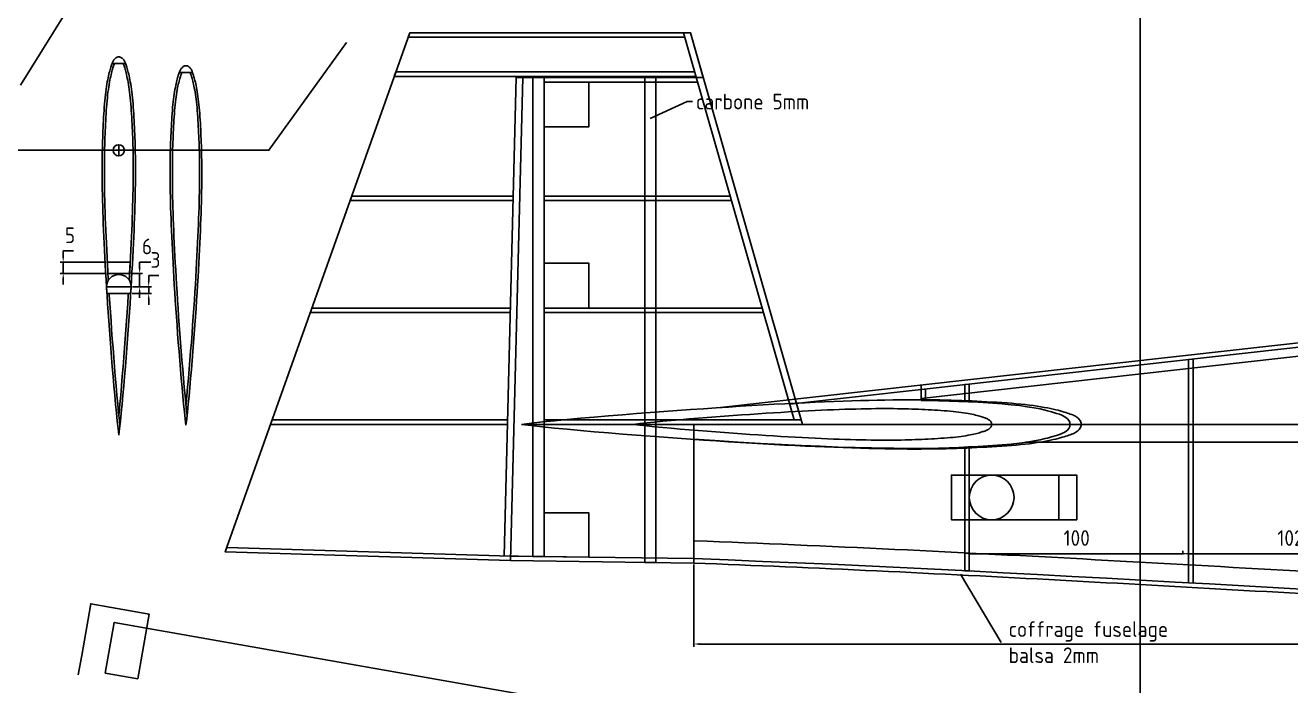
# Model space of a CAD drawing. Extents: x 426 to 4535, y 0 to 2050.
# Drawn here: x 1828 to 2394, y 383 to 678 of the extents above; entities that cross this region are included whole.
import ezdxf

# ---------------------------------------------------------------- set-up
doc = ezdxf.new("R2010")
doc.units = 0
doc.layers.get('0').update_dxf_attribs({"linetype": 'CONTINUOUS'})
doc.layers.get('DEFPOINTS').update_dxf_attribs({"linetype": 'CONTINUOUS'})
for name, color, linetype in [('AILE', 1, 'CONTINUOUS'), ('COUPLES', 140, 'CONTINUOUS'), ('DIM', 7, 'CONTINUOUS'), ('EQUIPEMENT', 182, 'CONTINUOUS'), ('FUSELAGE', 5, 'CONTINUOUS'), ('NERVSTAB', 83, 'CONTINUOUS'), ('PRINT', 9, 'CONTINUOUS'), ('STABILO', 3, 'CONTINUOUS'), ('TRAINQUEJAI', 7, 'CONTINUOUS')]:
    doc.layers.add(name, color=color, linetype=linetype)
doc.styles.get("Standard").update_dxf_attribs({"font": 'ISOCP', "height": 7})
doc.dimstyles.new('ISO-25', dxfattribs={"dimtxt": 7, "dimasz": 2.5, "dimexe": 1.3, "dimexo": 0.6, "dimgap": 1.5, "dimtad": 0, "dimtih": 1, "dimtoh": 1, "dimdec": 4, "dimtxsty": 'STANDARD', "dimcen": 2.5, "dimazin": 3, "dimtfac": 1, "dimtdec": 4, "dimtmove": 0, "dimatfit": 3, "dimtvp": 1, "dimtolj": 1, "dimtzin": 0})
doc.dimstyles.new('ISO-25$7', dxfattribs={"dimtxt": 7, "dimasz": 2.5, "dimexe": 1.3, "dimexo": 0.6, "dimgap": 1.5, "dimtad": 0, "dimtih": 1, "dimtoh": 1, "dimdec": 4, "dimtxsty": 'STANDARD', "dimcen": 2.5, "dimazin": 3, "dimtfac": 1, "dimtdec": 4, "dimtmove": 0, "dimatfit": 3, "dimtvp": 1, "dimtolj": 1, "dimtzin": 0})

# ---------------------------------------------------------------- blocks, each defined once
blk = doc.blocks.new('PROFIL2')
at = {"layer": 'AILE'}
blk.add_line((-1522.2, 0), (1522.2, 0), dxfattribs=at)
for points in [[(-1522.2, 0, 0), (-1521.8, 6.3, 0), (-1520.4, 12.1, 0), (-1518.2, 17.6, 0), (-1515.2, 22.7, 0), (-1511.7, 27.4, 0), (-1507.6, 31.8, 0), (-1503.1, 35.8, 0), (-1498.3, 39.5, 0), (-1493.2, 42.8, 0), (-1487.8, 45.9, 0), (-1482.1, 48.7, 0), (-1476, 51.4, 0), (-1469.5, 54, 0), (-1462.5, 56.5, 0), (-1455, 59.1, 0), (-1447, 61.8, 0), (-1438.3, 64.5, 0), (-1429, 67.4, 0), (-1418.9, 70.4, 0), (-1408, 73.5, 0), (-1396.1, 76.6, 0), (-1383.3, 79.8, 0), (-1369.4, 83, 0), (-1354.4, 86.3, 0), (-1338.2, 89.5, 0), (-1320.8, 92.7, 0), (-1302.3, 95.9, 0), (-1282.7, 99, 0), (-1262, 102, 0), (-1240.2, 104.9, 0), (-1217.4, 107.6, 0), (-1193.7, 110.1, 0), (-1169, 112.5, 0), (-1143.6, 114.7, 0), (-1117.4, 116.7, 0), (-1090.8, 118.5, 0), (-1063.8, 120.2, 0), (-1036.6, 121.9, 0), (-1009.2, 123.4, 0), (-982, 124.8, 0), (-954.9, 126.1, 0), (-927.8, 127.4, 0), (-900.4, 128.6, 0), (-872.7, 129.7, 0), (-844.4, 130.7, 0), (-815.3, 131.6, 0), (-785.1, 132.3, 0), (-753.8, 133, 0), (-721, 133.5, 0), (-686.9, 133.9, 0), (-651.4, 134.1, 0), (-614.6, 134.2, 0), (-576.5, 134.1, 0), (-537.1, 133.8, 0), (-496.4, 133.3, 0), (-454.5, 132.7, 0), (-411.4, 131.8, 0), (-367, 130.8, 0), (-321.4, 129.5, 0), (-274.5, 128.1, 0), (-226.4, 126.5, 0), (-176.9, 124.6, 0), (-126.2, 122.6, 0), (-74.1, 120.3, 0), (-20.7, 117.9, 0), (34.2, 115.2, 0), (90.6, 112.4, 0), (148.5, 109.3, 0), (208.1, 105.9, 0), (269.4, 102.4, 0), (332.5, 98.5, 0), (397.5, 94.5, 0), (464.4, 90.1, 0), (533.1, 85.5, 0), (603.4, 80.7, 0), (675.2, 75.5, 0), (748.3, 70.2, 0), (822.5, 64.6, 0), (897.8, 58.7, 0), (973.8, 52.6, 0), (1050.5, 46.3, 0), (1126.8, 39.8, 0), (1201.7, 33.2, 0), (1274.4, 26.5, 0), (1343.8, 19.8, 0), (1408.9, 13.1, 0), (1468.7, 6.5, 0), (1522.2, 0, 0)], [(-1522.2, 0, 0), (-1521.8, -6.3, 0), (-1520.4, -12.1, 0), (-1518.2, -17.6, 0), (-1515.2, -22.7, 0), (-1511.7, -27.4, 0), (-1507.6, -31.8, 0), (-1503.1, -35.8, 0), (-1498.3, -39.5, 0), (-1493.2, -42.8, 0), (-1487.8, -45.9, 0), (-1482.1, -48.7, 0), (-1476, -51.4, 0), (-1469.5, -54, 0), (-1462.5, -56.5, 0), (-1455, -59.1, 0), (-1447, -61.8, 0), (-1438.3, -64.5, 0), (-1429, -67.4, 0), (-1418.9, -70.4, 0), (-1408, -73.5, 0), (-1396.1, -76.6, 0), (-1383.3, -79.8, 0), (-1369.4, -83, 0), (-1354.4, -86.3, 0), (-1338.2, -89.5, 0), (-1320.8, -92.7, 0), (-1302.3, -95.9, 0), (-1282.7, -99, 0), (-1262, -102, 0), (-1240.2, -104.9, 0), (-1217.4, -107.6, 0), (-1193.7, -110.1, 0), (-1169, -112.5, 0), (-1143.6, -114.7, 0), (-1117.4, -116.7, 0), (-1090.8, -118.5, 0), (-1063.8, -120.2, 0), (-1036.6, -121.8, 0), (-1009.2, -123.4, 0), (-982, -124.8, 0), (-954.9, -126.1, 0), (-927.8, -127.4, 0), (-900.4, -128.6, 0), (-872.7, -129.7, 0), (-844.4, -130.7, 0), (-815.3, -131.6, 0), (-785.1, -132.3, 0), (-753.8, -133, 0), (-721, -133.5, 0), (-686.9, -133.9, 0), (-651.4, -134.1, 0), (-614.6, -134.2, 0), (-576.5, -134.1, 0), (-537.1, -133.8, 0), (-496.4, -133.3, 0), (-454.5, -132.7, 0), (-411.4, -131.8, 0), (-367, -130.8, 0), (-321.4, -129.5, 0), (-274.5, -128.1, 0), (-226.4, -126.5, 0), (-176.9, -124.6, 0), (-126.2, -122.6, 0), (-74.1, -120.3, 0), (-20.7, -117.9, 0), (34.2, -115.2, 0), (90.6, -112.3, 0), (148.5, -109.3, 0), (208.1, -105.9, 0), (269.4, -102.4, 0), (332.5, -98.5, 0), (397.5, -94.5, 0), (464.4, -90.1, 0), (533.1, -85.5, 0), (603.4, -80.7, 0), (675.2, -75.5, 0), (748.3, -70.2, 0), (822.5, -64.6, 0), (897.8, -58.7, 0), (973.8, -52.6, 0), (1050.5, -46.3, 0), (1126.8, -39.8, 0), (1201.7, -33.2, 0), (1274.4, -26.5, 0), (1343.8, -19.8, 0), (1408.9, -13.1, 0), (1468.7, -6.5, 0), (1522.2, 0, 0)]]:
    blk.add_polyline3d(points, dxfattribs=at)
blk = doc.blocks.new('A$CF3A5')
at = {"layer": 'AILE', "xscale": 0.0525540607376375, "yscale": 0.0525540607376375, "zscale": 0.0525540607376375}
blk.add_blockref('PROFIL2', (80.05, 7.5), dxfattribs=at)
blk = doc.blocks.new('A$CE330')
at = {"layer": 'AILE', "xscale": 0.08212865312863628, "yscale": 0.08212865312863628, "zscale": 0.08212865312863628}
blk.add_blockref('PROFIL2', (125.07, 11.45), dxfattribs=at)
blk = doc.blocks.new('*D35')
at = {"color": 0, "linetype": 'BYBLOCK'}
for p, q in [((1845.16, 575), (1845.16, 577.5)), ((1845.16, 577.5), (1849.75, 577.5)), ((1864.28, 572.5), (1843.86, 572.5)), ((1845.16, 567.5), (1845.16, 572.5)), ((1864.56, 567.5), (1843.86, 567.5)), ((1845.16, 565), (1845.16, 562.5))]:
    blk.add_line(p, q, dxfattribs=at)
for points in [[(1844.74, 575), (1845.57, 575), (1845.16, 572.5)], [(1844.74, 565), (1845.57, 565), (1845.16, 567.5)]]:
    blk.add_solid(points, dxfattribs=at)
at = {"layer": 'DEFPOINTS', "color": 0, "linetype": 'BYBLOCK'}
for p in [(1845.16, 572.5), (1864.88, 572.5), (1865.16, 567.5)]:
    blk.add_point(p, dxfattribs=at)
at = {"color": 0, "linetype": 'BYBLOCK', "insert": (1848.2, 584.5), "char_height": 7, "attachment_point": 5}
blk.add_mtext('\\A1;5', dxfattribs=at)
blk = doc.blocks.new('*D36')
at = {"color": 0, "linetype": 'BYBLOCK'}
for p, q in [((1883.35, 564), (1883.35, 566.5)), ((1883.35, 566.5), (1887.94, 566.5)), ((1876.08, 561.5), (1884.65, 561.5)), ((1883.35, 558.5), (1883.35, 561.5)), ((1875.9, 558.5), (1884.65, 558.5)), ((1883.35, 556), (1883.35, 553.5))]:
    blk.add_line(p, q, dxfattribs=at)
for points in [[(1882.93, 564), (1883.76, 564), (1883.35, 561.5)], [(1882.93, 556), (1883.76, 556), (1883.35, 558.5)]]:
    blk.add_solid(points, dxfattribs=at)
at = {"layer": 'DEFPOINTS', "color": 0, "linetype": 'BYBLOCK'}
for p in [(1875.48, 561.5), (1883.35, 561.5), (1875.3, 558.5)]:
    blk.add_point(p, dxfattribs=at)
at = {"color": 0, "linetype": 'BYBLOCK', "insert": (1886.39, 573.5), "char_height": 7, "attachment_point": 5}
blk.add_mtext('\\A1;3', dxfattribs=at)
blk = doc.blocks.new('*D37')
at = {"color": 0, "linetype": 'BYBLOCK'}
for p, q in [((1879.31, 570), (1879.31, 572.5)), ((1879.31, 572.5), (1884.38, 572.5)), ((1875.44, 567.5), (1880.61, 567.5)), ((1879.31, 561.5), (1879.31, 567.5)), ((1876.08, 561.5), (1880.61, 561.5)), ((1879.31, 559), (1879.31, 556.5))]:
    blk.add_line(p, q, dxfattribs=at)
for points in [[(1878.89, 570), (1879.73, 570), (1879.31, 567.5)], [(1878.89, 559), (1879.73, 559), (1879.31, 561.5)]]:
    blk.add_solid(points, dxfattribs=at)
at = {"layer": 'DEFPOINTS', "color": 0, "linetype": 'BYBLOCK'}
for p in [(1874.84, 567.5), (1879.31, 567.5), (1875.48, 561.5)]:
    blk.add_point(p, dxfattribs=at)
at = {"color": 0, "linetype": 'BYBLOCK', "insert": (1882.59, 579.5), "char_height": 7, "attachment_point": 5}
blk.add_mtext('\\A1;6', dxfattribs=at)
blk = doc.blocks.new('*D47')
at = {"color": 0, "linetype": 'BYBLOCK'}
blk.add_line((2649.44, 479.42), (2613.95, 479.24), dxfattribs=at)
for start, end in [(180.03613, 180.07772), (180.22225, 180.26383)]:
    blk.add_arc((6579.5, 500), 3964.31, start, end, dxfattribs=at)
for points in [[(2614.78, 497.5), (2615.61, 497.5), (2615.19, 500)], [(2615.65, 481.75), (2614.82, 481.74), (2615.25, 479.25)]]:
    blk.add_solid(points, dxfattribs=at)
at = {"layer": 'DEFPOINTS', "color": 0, "linetype": 'BYBLOCK'}
for p in [(2295.04, 500), (3110, 500), (2615.2, 493.08), (2995, 481.23), (2650.04, 479.43)]:
    blk.add_point(p, dxfattribs=at)
at = {"color": 0, "linetype": 'BYBLOCK', "insert": (2615.21, 489.62), "char_height": 7, "attachment_point": 5}
blk.add_mtext('\\A1;0.3°', dxfattribs=at)
blk = doc.blocks.new('*D82')
at = {"color": 0, "linetype": 'BYBLOCK'}
for p, q in [((2248, 442.01), (2248, 440.92)), ((2250.5, 442.22), (2345.5, 442.22)), ((2348, 437.84), (2348, 443.52))]:
    blk.add_line(p, q, dxfattribs=at)
for points in [[(2250.5, 442.63), (2250.5, 441.8), (2248, 442.22)], [(2345.5, 442.63), (2345.5, 441.8), (2348, 442.22)]]:
    blk.add_solid(points, dxfattribs=at)
at = {"layer": 'DEFPOINTS', "color": 0, "linetype": 'BYBLOCK'}
for p in [(2248, 442.61), (2348, 442.22), (2348, 437.24)]:
    blk.add_point(p, dxfattribs=at)
at = {"color": 0, "linetype": 'BYBLOCK', "insert": (2298, 449.22), "char_height": 7, "attachment_point": 5}
blk.add_mtext('\\A1;100', dxfattribs=at)
blk = doc.blocks.new('*D83')
at = {"color": 0, "linetype": 'BYBLOCK'}
for p, q in [((2345.5, 442.4), (2345.5, 443.52)), ((2348, 442.22), (2445.5, 442.22)), ((2448, 432.18), (2448, 443.52))]:
    blk.add_line(p, q, dxfattribs=at)
for points in [[(2348, 442.63), (2348, 441.8), (2345.5, 442.22)], [(2445.5, 442.63), (2445.5, 441.8), (2448, 442.22)]]:
    blk.add_solid(points, dxfattribs=at)
at = {"layer": 'DEFPOINTS', "color": 0, "linetype": 'BYBLOCK'}
for p in [(2345.5, 441.8), (2448, 442.22), (2448, 431.58)]:
    blk.add_point(p, dxfattribs=at)
at = {"color": 0, "linetype": 'BYBLOCK', "insert": (2396.75, 449.22), "char_height": 7, "attachment_point": 5}
blk.add_mtext('\\A1;102.5', dxfattribs=at)
blk = doc.blocks.new('*D90')
at = {"color": 0, "linetype": 'BYBLOCK'}
for p, q in [((2126.94, 437.4), (2126.94, 400.56)), ((3110.73, 414.21), (3110.73, 400.56)), ((2129.44, 401.86), (3108.23, 401.86))]:
    blk.add_line(p, q, dxfattribs=at)
for points in [[(2129.44, 402.28), (2129.44, 401.44), (2126.94, 401.86)], [(3108.23, 402.28), (3108.23, 401.44), (3110.73, 401.86)]]:
    blk.add_solid(points, dxfattribs=at)
at = {"layer": 'DEFPOINTS', "color": 0, "linetype": 'BYBLOCK'}
for p in [(2126.94, 438), (3110.73, 414.81), (3110.73, 401.86)]:
    blk.add_point(p, dxfattribs=at)
at = {"color": 0, "linetype": 'BYBLOCK', "insert": (2618.84, 408.86), "char_height": 7, "attachment_point": 5}
blk.add_mtext('\\A1;983.7882', dxfattribs=at)
blk = doc.blocks.new('*D94')
at = {"color": 0, "linetype": 'BYBLOCK'}
for start, end in [(170.3545, 174.2879), (175.7113, 179.6455)]:
    blk.add_arc((2936.88, 223), 404.06, start, end, dxfattribs=at)
for points in [[(2538.12, 290.77), (2538.94, 290.63), (2538.95, 293.16)], [(2533.24, 225.5), (2532.41, 225.5), (2532.81, 223)]]:
    blk.add_solid(points, dxfattribs=at)
at = {"layer": 'DEFPOINTS', "color": 0, "linetype": 'BYBLOCK'}
for p in [(1867.96, 411.48), (2535.55, 269.91), (1856.13, 223), (2940.87, 222.3), (2949.19, 223)]:
    blk.add_point(p, dxfattribs=at)
at = {"color": 0, "linetype": 'BYBLOCK', "insert": (2534.35, 258.22), "char_height": 7, "attachment_point": 5}
blk.add_mtext('\\A1;10°', dxfattribs=at)

msp = doc.modelspace()

# ---------------------------------------------------------------- linework, layer by layer
at = {"layer": 'COUPLES'}
for points in [[(2348, 528.9709), (2350, 529.1952), (2350, 429.1133), (2348, 429.22541)], [(2228.52223, 515.57131), (2230.52223, 515.79562), (2230.52223, 510.66457), (2228.52223, 510.69605)], [(2248, 517.75577), (2250, 517.98007), (2250, 510.06485), (2248, 510.15699)], [(2248, 489.84301), (2250, 489.93515), (2250, 434.50215), (2248, 434.60364)]]:
    msp.add_lwpolyline(points, close=True, dxfattribs=at)
at = {"layer": 'DIM'}
for p, q in [((1870.42063, 722.99097), (1826.11002, 651.58526)), ((2264.26133, 402.58211), (2246.08879, 433.11725))]:
    msp.add_line(p, q, dxfattribs=at)
at = {"layer": 'DIM', "linetype": 'CONTINUOUS'}
for p, q in [((1867.5, 622.5), (1872.5, 622.5)), ((1870, 620), (1870, 625))]:
    msp.add_line(p, q, dxfattribs=at)
at = {"layer": 'DIM'}
msp.add_lwpolyline([(2940.86835, 222.29626), (1867.96128, 411.47872), (1863.97338, 388.86218), (1878.4497, 386.30962), (1883.54858, 415.22677), (1857.4912, 419.82139), (1853.4121, 396.68766), (1851.88244, 388.01252)], dxfattribs=at)
at = {"layer": 'EQUIPEMENT'}
for points in [[(2250, 457.36523), (2242, 457.36523), (2242, 477.36523), (2250, 477.36523)], [(2290, 457.36523), (2298, 457.36523), (2298, 477.36523), (2290, 477.36523)]]:
    msp.add_lwpolyline(points, dxfattribs=at)
msp.add_lwpolyline([(2290, 457.36523), (2250, 457.36523), (2250, 477.36523), (2290, 477.36523)], close=True, dxfattribs=at)
msp.add_circle((2260, 467.36523), 10, dxfattribs=at)
at = {"layer": 'FUSELAGE'}
for p, q in [((2138.89726, 507.5323), (2720.00885, 572.70471)), ((2228.52223, 515.57131), (2719.38493, 570.62219)), ((2228.52223, 511.54624), (2723.64875, 567.07531)), ((2228.52223, 515.57131), (2228.52223, 517.58385)), ((2228.52223, 510.69605), (2228.52223, 515.57131)), ((2126.94495, 440), (2126.94495, 493.42898)), ((2647.85808, 492), (2275.2561, 492)), ((2126.94495, 438), (2126.94495, 440))]:
    msp.add_line(p, q, dxfattribs=at)
for points in [[(2228.52223, 510.69605, 0), (2236.1908, 510.57536, 0), (2241.02827, 510.43852, 0), (2245.34139, 510.27713, 0), (2249.69177, 510.08054, 0), (2254.03751, 509.85944, 0), (2258.39745, 509.61113, 0), (2260.55589, 509.47358, 0), (2264.77256, 509.16505, 0), (2268.77942, 508.8031, 0), (2272.49668, 508.38158, 0), (2275.89122, 507.91217, 0), (2278.94152, 507.41103, 0), (2281.62612, 506.89429, 0), (2283.93516, 506.37718, 0), (2284.95961, 506.12217, 0), (2286.77862, 505.62589, 0), (2289.02322, 504.93588, 0), (2290.26446, 504.51965, 0), (2291.34169, 504.10902, 0), (2292.71458, 503.42124, 0), (2293.86929, 502.53974, 0), (2294.47909, 501.81286, 0), (2294.88975, 500.96811, 0), (2295.00107, 500.49987, 0), (2295.03942, 500, 0)], [(2126.94495, 493.42898, 0), (2136.25646, 492.79656, 0), (2146.79681, 492.12387, 0), (2156.74055, 491.53342, 0), (2166.13296, 491.02008, 0), (2175.02244, 490.57854, 0), (2183.45662, 490.20361, 0), (2191.46507, 489.89264, 0), (2199.05935, 489.64554, 0), (2206.25019, 489.46233, 0), (2216.29909, 489.30643, 0), (2228.27549, 489.30007, 0), (2236.1908, 489.42464, 0), (2241.02827, 489.56148, 0), (2245.34139, 489.72287, 0), (2249.69177, 489.91946, 0), (2254.03751, 490.14056, 0), (2258.39745, 490.38887, 0), (2260.55589, 490.52642, 0), (2264.77256, 490.83495, 0), (2268.77942, 491.1969, 0), (2272.49668, 491.61842, 0), (2275.89122, 492.08783, 0), (2278.94152, 492.58897, 0), (2281.62612, 493.10571, 0), (2283.93516, 493.62282, 0), (2284.95961, 493.87783, 0), (2286.77862, 494.37411, 0), (2289.02322, 495.06412, 0), (2290.26446, 495.48035, 0), (2291.34169, 495.89098, 0), (2292.71458, 496.57876, 0), (2293.86929, 497.46026, 0), (2294.47909, 498.18714, 0), (2294.88975, 499.03189, 0), (2295.00107, 499.50013, 0), (2295.03941, 499.99982, 0)], [(3110.87276, 499.99982, 0), (2295.03941, 499.99982, 0)], [(3110, 499.99982, 0), (2295.03942, 499.99982, 0)]]:
    msp.add_polyline3d(points, dxfattribs=at)
for points, knots in [([(2127.2424, 447.99447), (2186.89135, 445.77511), (2246.58828, 442.79193), (2366.01427, 436.29467), (2425.74334, 432.78058), (2545.16928, 426.216), (2604.86615, 423.16552), (2724.16274, 418.52051), (2783.76244, 416.92599), (2902.79969, 416.18299), (2962.2372, 417.03452), (3047.24018, 420.7147), (3072.89752, 422.14812), (3109.56283, 424.95462)], [0, 0, 0, 0, 178.866551769, 178.866551769, 357.733103538, 357.733103538, 536.599655307, 536.599655307, 715.466207075, 715.466207075, 894.332758844, 894.332758844, 971.754989244, 971.754989244, 971.754989244, 971.754989244]), ([(2126.87058, 438.00138), (2181.41215, 435.97205), (2236.01742, 433.30223), (2345.30573, 427.44465), (2399.98877, 424.25689), (2509.38307, 418.12691), (2564.09433, 415.18467), (2673.49567, 410.30956), (2728.18574, 408.37668), (2837.49531, 406.28449), (2892.11482, 406.12518), (3001.23377, 408.34477), (3055.73322, 410.72367), (3109.56679, 414.72292)], [0, 0, 0, 0, 163.784667996, 163.784667996, 327.569335993, 327.569335993, 491.354003989, 491.354003989, 655.138671986, 655.138671986, 818.923339982, 818.923339982, 982.708007979, 982.708007979, 982.708007979, 982.708007979])]:
    msp.add_open_spline(points, degree=3, knots=knots, dxfattribs=at)
msp.add_open_spline([(2126.94495, 440), (2454.28778, 427.82055), (2783.75467, 392.58357), (3109.41905, 416.71746)], degree=3, dxfattribs=at)
at = {"layer": 'NERVSTAB'}
for points in [[(1600, 690), (1600, 622.5), (1937.04552, 622.5), (1971.74133, 670.5921)], [(1999.32838, 672.99982), (2000.03942, 674.99982), (2122.33604, 674.99982)], [(2122.90747, 672.99982), (1999.32838, 672.99982)], [(2122.33604, 674.99982), (2171.76456, 502)], [(1870, 664.24), (1869.6529, 664.21337), (1869.32765, 664.13604), (1869.02379, 664.01339), (1868.74087, 663.85079), (1868.47841, 663.6536), (1868.23596, 663.42721), (1868.01307, 663.17696), (1867.80928, 662.90825), (1867.62365, 662.62512), (1867.45339, 662.32632), (1867.29523, 662.00929), (1867.1459, 661.67147), (1867.00214, 661.3103), (1866.86067, 660.92321), (1866.71823, 660.50763), (1866.57155, 660.06101), (1866.41805, 659.58051), (1866.25798, 659.06219), (1866.09224, 658.50186), (1865.92178, 657.89531), (1865.74752, 657.23833), (1865.57038, 656.52672), (1865.3913, 655.75628), (1865.21119, 654.9228), (1865.03106, 654.0231), (1864.85225, 653.05802), (1864.67614, 652.02943), (1864.50414, 650.9392), (1864.33765, 649.7892), (1864.17808, 648.58128), (1864.02682, 647.31732), (1863.88528, 645.99918), (1863.75447, 644.62973), (1863.63386, 643.21592), (1863.52253, 641.76566), (1863.41955, 640.28692), (1863.324, 638.78761), (1863.23497, 637.27569), (1863.15152, 635.75909), (1863.07274, 634.24576), (1862.99794, 632.74043), (1862.92734, 631.2351), (1862.86138, 629.71856), (1862.80052, 628.17959), (1862.74521, 626.607), (1862.6959, 624.98957), (1862.65304, 623.3161), (1862.61708, 621.57538), (1862.58848, 619.7583), (1862.56769, 617.86417), (1862.5552, 615.89438), (1862.55146, 613.85033), (1862.55694, 611.73343), (1862.57212, 609.54507), (1862.59745, 607.28666), (1862.63342, 604.95958), (1862.68041, 602.56487), (1862.73849, 600.10196), (1862.80767, 597.56993), (1862.88794, 594.96784), (1862.97931, 592.29477), (1863.08177, 589.54976), (1863.19531, 586.7319), (1863.31995, 583.84024), (1863.45575, 580.87332), (1863.6031, 577.82746), (1863.76245, 574.69847), (1863.93428, 571.48214), (1864.11903, 568.17428), (1864.31718, 564.77067), (1864.52917, 561.26711), (1864.75548, 557.65941), (1864.99644, 553.94553), (1865.25195, 550.13218), (1865.52179, 546.22821), (1865.80574, 542.24251), (1866.10358, 538.18395), (1866.41509, 534.0614), (1866.74004, 529.88372), (1867.07822, 525.65981), (1867.42895, 521.40622), (1867.78974, 517.17036), (1868.15762, 513.00734), (1868.52964, 508.97225), (1868.90286, 505.12021), (1869.27431, 501.50631), (1869.64105, 498.18565), (1870.00012, 495.21335)], [(1870, 664.24), (1870.3471, 664.21337), (1870.67235, 664.13604), (1870.97621, 664.01339), (1871.25913, 663.85079), (1871.52159, 663.6536), (1871.76404, 663.42721), (1871.98693, 663.17696), (1872.19072, 662.90825), (1872.37635, 662.62512), (1872.54661, 662.32632), (1872.70477, 662.00929), (1872.8541, 661.67147), (1872.99786, 661.3103), (1873.13933, 660.92321), (1873.28177, 660.50763), (1873.42845, 660.06101), (1873.58195, 659.58051), (1873.74202, 659.06219), (1873.90776, 658.50186), (1874.07822, 657.89531), (1874.25248, 657.23833), (1874.42962, 656.52672), (1874.6087, 655.75628), (1874.78881, 654.9228), (1874.96894, 654.0231), (1875.14775, 653.05802), (1875.32386, 652.02943), (1875.49586, 650.9392), (1875.66235, 649.7892), (1875.82192, 648.58128), (1875.97318, 647.31732), (1876.11472, 645.99918), (1876.24553, 644.62973), (1876.36614, 643.21592), (1876.47747, 641.76566), (1876.58045, 640.28692), (1876.676, 638.78761), (1876.76503, 637.27569), (1876.84848, 635.75909), (1876.92726, 634.24576), (1877.00206, 632.74043), (1877.07266, 631.2351), (1877.13862, 629.71856), (1877.19948, 628.17959), (1877.25479, 626.607), (1877.3041, 624.98957), (1877.34696, 623.3161), (1877.38292, 621.57538), (1877.41152, 619.7583), (1877.43231, 617.86417), (1877.4448, 615.89438), (1877.44854, 613.85033), (1877.44306, 611.73343), (1877.42788, 609.54507), (1877.40255, 607.28666), (1877.36658, 604.95958), (1877.31959, 602.56487), (1877.26151, 600.10196), (1877.19233, 597.56993), (1877.11206, 594.96784), (1877.02069, 592.29477), (1876.91823, 589.54976), (1876.80469, 586.7319), (1876.68005, 583.84024), (1876.54425, 580.87332), (1876.3969, 577.82746), (1876.23755, 574.69847), (1876.06572, 571.48214), (1875.88097, 568.17428), (1875.68282, 564.77067), (1875.47083, 561.26711), (1875.24452, 557.65941), (1875.00356, 553.94553), (1874.74805, 550.13218), (1874.47821, 546.22821), (1874.19426, 542.24251), (1873.89642, 538.18395), (1873.58491, 534.0614), (1873.25996, 529.88372), (1872.92178, 525.65981), (1872.57105, 521.40622), (1872.21026, 517.17036), (1871.84238, 513.00734), (1871.47036, 508.97225), (1871.09714, 505.12021), (1870.72569, 501.50631), (1870.35895, 498.18565), (1869.99988, 495.21335)], [(1868.05047, 661.24), (1867.9365, 660.95369), (1867.80337, 660.58942), (1867.66629, 660.18949), (1867.52289, 659.75285), (1867.3721, 659.28081), (1867.21521, 658.77283), (1867.05311, 658.22476), (1866.88648, 657.63183), (1866.71606, 656.98934), (1866.54265, 656.29272), (1866.36709, 655.53745), (1866.19023, 654.71903), (1866.01302, 653.83384), (1865.83675, 652.88254), (1865.6629, 651.86713), (1865.49291, 650.78964), (1865.32822, 649.65207), (1865.17027, 648.45638), (1865.02046, 647.20452), (1864.88019, 645.89825), (1864.75042, 644.53969), (1864.63061, 643.13514), (1864.51987, 641.69266), (1864.41734, 640.22038), (1864.32213, 638.72642), (1864.23335, 637.21883), (1864.15009, 635.70563), (1864.07145, 634.19495), (1863.99678, 632.69219), (1863.92632, 631.18995), (1863.86052, 629.67708), (1863.79983, 628.14226), (1863.74468, 626.57419), (1863.69551, 624.96153), (1863.65278, 623.29297), (1863.61692, 621.55718), (1863.58839, 619.74495), (1863.56766, 617.85551), (1863.55519, 615.89029), (1863.55146, 613.85071), (1863.55693, 611.73819), (1863.57208, 609.55415), (1863.59737, 607.29999), (1863.63327, 604.97712), (1863.68018, 602.58646), (1863.73817, 600.12741), (1863.80725, 597.599), (1863.88742, 595.00034), (1863.97867, 592.3305), (1864.08101, 589.58854), (1864.19445, 586.77356), (1864.31896, 583.88464), (1864.45464, 580.92034), (1864.60187, 577.87705), (1864.7611, 574.75057), (1864.93279, 571.5367), (1865.11741, 568.23122), (1865.31542, 564.82992), (1865.34013, 564.42158)], [(1866.97645, 661.24), (1873.02355, 661.24)], [(1871.94953, 661.24), (1872.0635, 660.95369), (1872.19663, 660.58942), (1872.33371, 660.18949), (1872.47711, 659.75285), (1872.6279, 659.28081), (1872.78479, 658.77283), (1872.94689, 658.22476), (1873.11352, 657.63183), (1873.28394, 656.98934), (1873.45735, 656.29272), (1873.63291, 655.53745), (1873.80977, 654.71903), (1873.98698, 653.83384), (1874.16325, 652.88254), (1874.3371, 651.86713), (1874.50709, 650.78964), (1874.67178, 649.65207), (1874.82973, 648.45638), (1874.97954, 647.20452), (1875.11981, 645.89825), (1875.24958, 644.53969), (1875.36939, 643.13514), (1875.48013, 641.69266), (1875.58266, 640.22038), (1875.67787, 638.72642), (1875.76665, 637.21883), (1875.84991, 635.70563), (1875.92855, 634.19495), (1876.00322, 632.69219), (1876.07368, 631.18995), (1876.13948, 629.67708), (1876.20017, 628.14226), (1876.25532, 626.57419), (1876.30449, 624.96153), (1876.34722, 623.29297), (1876.38308, 621.55718), (1876.41161, 619.74495), (1876.43234, 617.85551), (1876.44481, 615.89029), (1876.44854, 613.85071), (1876.44307, 611.73819), (1876.42792, 609.55415), (1876.40263, 607.29999), (1876.36673, 604.97712), (1876.31982, 602.58646), (1876.26183, 600.12741), (1876.19275, 597.599), (1876.11258, 595.00034), (1876.02133, 592.3305), (1875.91899, 589.58854), (1875.80555, 586.77356), (1875.68104, 583.88464), (1875.54536, 580.92034), (1875.39813, 577.87705), (1875.2389, 574.75057), (1875.06721, 571.5367), (1874.88259, 568.23122), (1874.68458, 564.82992), (1874.65987, 564.42158)], [(1900, 660.26667), (1899.67016, 660.24136), (1899.36107, 660.16788), (1899.07232, 660.05132), (1898.80345, 659.8968), (1898.55404, 659.70942), (1898.32364, 659.49427), (1898.11183, 659.25647), (1897.91816, 659.00111), (1897.74176, 658.73205), (1897.57997, 658.4481), (1897.42967, 658.14684), (1897.28776, 657.82581), (1897.15114, 657.48259), (1897.01671, 657.11473), (1896.88135, 656.71982), (1896.74195, 656.29539), (1896.59609, 655.83877), (1896.44397, 655.34622), (1896.28648, 654.81374), (1896.12449, 654.23733), (1895.95889, 653.61301), (1895.79055, 652.93677), (1895.62037, 652.20462), (1895.44921, 651.41257), (1895.27804, 650.55759), (1895.10811, 649.64048), (1894.94075, 648.66302), (1894.77731, 647.62698), (1894.61909, 646.53413), (1894.46745, 645.38625), (1894.32371, 644.18511), (1894.18921, 642.93249), (1894.0649, 641.63111), (1893.95029, 640.28757), (1893.84449, 638.9094), (1893.74663, 637.50415), (1893.65583, 636.07937), (1893.57122, 634.6426), (1893.49192, 633.20138), (1893.41706, 631.76326), (1893.34597, 630.33276), (1893.27888, 628.90225), (1893.2162, 627.46108), (1893.15837, 625.99861), (1893.10581, 624.50418), (1893.05895, 622.96715), (1893.01822, 621.37685), (1892.98405, 619.72266), (1892.95686, 617.9959), (1892.93711, 616.19591), (1892.92523, 614.32402), (1892.92168, 612.38158), (1892.92689, 610.36989), (1892.94131, 608.2903), (1892.96539, 606.14414), (1892.99957, 603.93273), (1893.04422, 601.65704), (1893.09942, 599.31655), (1893.16516, 596.91038), (1893.24144, 594.43762), (1893.32827, 591.89741), (1893.42563, 589.28884), (1893.53353, 586.61104), (1893.65198, 583.86311), (1893.78103, 581.04365), (1893.92105, 578.14919), (1894.07249, 575.17572), (1894.23577, 572.11926), (1894.41134, 568.97581), (1894.59964, 565.74137), (1894.80109, 562.41196), (1895.01615, 558.98357), (1895.24514, 555.45429), (1895.48795, 551.83047), (1895.74438, 548.12055), (1896.01422, 544.33296), (1896.29725, 540.47612), (1896.59327, 536.55848), (1896.90208, 532.58845), (1897.22345, 528.57448), (1897.55675, 524.53232), (1897.8996, 520.507), (1898.24919, 516.5509), (1898.60273, 512.71637), (1898.95739, 509.05579), (1899.31038, 505.62151), (1899.65889, 502.46591), (1900.00012, 499.64134)], [(1898.14151, 657.26667), (1898.0855, 657.12597), (1897.95941, 656.78095), (1897.82941, 656.40167), (1897.69329, 655.98723), (1897.55014, 655.53908), (1897.40121, 655.05685), (1897.24734, 654.53664), (1897.08918, 653.97385), (1896.92742, 653.36402), (1896.76282, 652.70277), (1896.59616, 651.98579), (1896.42826, 651.2088), (1896.25999, 650.36833), (1896.09262, 649.465), (1895.92752, 648.50071), (1895.76608, 647.47741), (1895.60967, 646.397), (1895.45964, 645.26135), (1895.31735, 644.07231), (1895.18412, 642.83156), (1895.06085, 641.54107), (1894.94703, 640.20679), (1894.84182, 638.83639), (1894.74441, 637.43761), (1894.65396, 636.01818), (1894.5696, 634.58573), (1894.49049, 633.14792), (1894.41577, 631.71246), (1894.34481, 630.28452), (1894.27786, 628.8571), (1894.21534, 627.4196), (1894.15767, 625.96128), (1894.10527, 624.47137), (1894.05856, 622.93911), (1894.01795, 621.35373), (1893.98388, 619.70446), (1893.95678, 617.98254), (1893.93708, 616.18725), (1893.92523, 614.31994), (1893.92168, 612.38196), (1893.92688, 610.37465), (1893.94127, 608.29938), (1893.9653, 606.15748), (1893.99942, 603.95027), (1894.04399, 601.67864), (1894.0991, 599.342), (1894.16474, 596.93945), (1894.24092, 594.47012), (1894.32763, 591.93314), (1894.42488, 589.32762), (1894.53267, 586.6527), (1894.65099, 583.9075), (1894.77992, 581.09068), (1894.91982, 578.19878), (1895.07113, 575.22783), (1895.23428, 572.17382), (1895.40972, 569.03275), (1895.59788, 565.80063), (1895.7992, 562.47346), (1896.01412, 559.04725), (1896.24297, 555.52009), (1896.48564, 551.89838), (1896.74193, 548.19056), (1897.01161, 544.40508), (1897.29449, 540.55039), (1897.59035, 536.63493), (1897.89898, 532.66713), (1898.22016, 528.65547), (1898.55325, 524.61584), (1898.89585, 520.59345), (1899.24514, 516.64081), (1899.59829, 512.81049), (1899.95245, 509.15513), (1900.30476, 505.72752), (1900.50304, 503.93215)], [(1897.07223, 657.26667), (1902.92777, 657.26667)], [(1900, 660.26667), (1900.32984, 660.24136), (1900.63893, 660.16788), (1900.92768, 660.05132), (1901.19655, 659.8968), (1901.44596, 659.70942), (1901.67636, 659.49427), (1901.88817, 659.25647), (1902.08184, 659.00111), (1902.25824, 658.73205), (1902.42003, 658.4481), (1902.57033, 658.14684), (1902.71224, 657.82581), (1902.84886, 657.48259), (1902.98329, 657.11473), (1903.11865, 656.71982), (1903.25805, 656.29539), (1903.40391, 655.83877), (1903.55603, 655.34622), (1903.71352, 654.81374), (1903.87551, 654.23733), (1904.04111, 653.61301), (1904.20945, 652.93677), (1904.37963, 652.20462), (1904.55079, 651.41257), (1904.72196, 650.55759), (1904.89189, 649.64048), (1905.05925, 648.66302), (1905.22269, 647.62698), (1905.38091, 646.53413), (1905.53255, 645.38625), (1905.67629, 644.18511), (1905.81079, 642.93249), (1905.9351, 641.63111), (1906.04971, 640.28757), (1906.15551, 638.9094), (1906.25337, 637.50415), (1906.34417, 636.07937), (1906.42878, 634.6426), (1906.50808, 633.20138), (1906.58294, 631.76326), (1906.65403, 630.33276), (1906.72112, 628.90225), (1906.7838, 627.46108), (1906.84163, 625.99861), (1906.89419, 624.50418), (1906.94105, 622.96715), (1906.98178, 621.37685), (1907.01595, 619.72266), (1907.04314, 617.9959), (1907.06289, 616.19591), (1907.07477, 614.32402), (1907.07832, 612.38158), (1907.07311, 610.36989), (1907.05869, 608.2903), (1907.03461, 606.14414), (1907.00043, 603.93273), (1906.95578, 601.65704), (1906.90058, 599.31655), (1906.83484, 596.91038), (1906.75856, 594.43762), (1906.67173, 591.89741), (1906.57437, 589.28884), (1906.46647, 586.61104), (1906.34802, 583.86311), (1906.21897, 581.04365), (1906.07895, 578.14919), (1905.92751, 575.17572), (1905.76423, 572.11926), (1905.58866, 568.97581), (1905.40036, 565.74137), (1905.19891, 562.41196), (1904.98385, 558.98357), (1904.75486, 555.45429), (1904.51205, 551.83047), (1904.25562, 548.12055), (1903.98578, 544.33296), (1903.70275, 540.47612), (1903.40673, 536.55848), (1903.09792, 532.58845), (1902.77655, 528.57448), (1902.44325, 524.53232), (1902.1004, 520.507), (1901.75081, 516.5509), (1901.39727, 512.71637), (1901.04261, 509.05579), (1900.68962, 505.62151), (1900.34111, 502.46591), (1899.99988, 499.64134)], [(1901.85849, 657.26667), (1901.9145, 657.12597), (1902.04059, 656.78095), (1902.17059, 656.40167), (1902.30671, 655.98723), (1902.44986, 655.53908), (1902.59879, 655.05685), (1902.75266, 654.53664), (1902.91082, 653.97385), (1903.07258, 653.36402), (1903.23718, 652.70277), (1903.40384, 651.98579), (1903.57174, 651.2088), (1903.74001, 650.36833), (1903.90738, 649.465), (1904.07248, 648.50071), (1904.23392, 647.47741), (1904.39033, 646.397), (1904.54036, 645.26135), (1904.68265, 644.07231), (1904.81588, 642.83156), (1904.93915, 641.54107), (1905.05297, 640.20679), (1905.15818, 638.83639), (1905.25559, 637.43761), (1905.34604, 636.01818), (1905.4304, 634.58573), (1905.50951, 633.14792), (1905.58423, 631.71246), (1905.65519, 630.28452), (1905.72214, 628.8571), (1905.78466, 627.4196), (1905.84233, 625.96128), (1905.89473, 624.47137), (1905.94144, 622.93911), (1905.98205, 621.35373), (1906.01612, 619.70446), (1906.04322, 617.98254), (1906.06292, 616.18725), (1906.07477, 614.31994), (1906.07832, 612.38196), (1906.07312, 610.37465), (1906.05873, 608.29938), (1906.0347, 606.15748), (1906.00058, 603.95027), (1905.95601, 601.67864), (1905.9009, 599.342), (1905.83526, 596.93945), (1905.75908, 594.47012), (1905.67237, 591.93314), (1905.57512, 589.32762), (1905.46733, 586.6527), (1905.34901, 583.9075), (1905.22008, 581.09068), (1905.08018, 578.19878), (1904.92887, 575.22783), (1904.76572, 572.17382), (1904.59028, 569.03275), (1904.40212, 565.80063), (1904.2008, 562.47346), (1903.98588, 559.04725), (1903.75703, 555.52009), (1903.51436, 551.89838), (1903.25807, 548.19056), (1902.98839, 544.40508), (1902.70551, 540.55039), (1902.40965, 536.63493), (1902.10102, 532.66713), (1901.77984, 528.65547), (1901.44675, 524.61584), (1901.10415, 520.59345), (1900.75486, 516.64081), (1900.40171, 512.81049), (1900.04755, 509.15513), (1900, 508.69252)], [(2127.90747, 655.49982), (1993.10678, 655.49982), (1993.81782, 657.49982)], [(1993.81782, 657.49982), (2127.33604, 657.49982)], [(2050.53942, 654.99982), (2128.05033, 654.99982)], [(2128.62176, 652.99982), (2060.03942, 652.99982)], [(1973.37548, 600), (1974.08652, 602), (2046.19667, 602)], [(2046.146, 600), (1973.37548, 600)], [(2060.03942, 602), (2143.19313, 602)], [(2143.76456, 600), (2060.03942, 600)], [(1865.70471, 558.5), (1865.75345, 557.72308), (1865.99427, 554.01133), (1866.24964, 550.20008), (1866.51934, 546.29822), (1866.80314, 542.31464), (1867.10082, 538.25822), (1867.41216, 534.13784), (1867.73694, 529.9624), (1868.07494, 525.7408), (1868.42546, 521.48974), (1868.78599, 517.25681), (1869.15357, 513.09726), (1869.52521, 509.06638), (1869.89792, 505.21955), (1870.26869, 501.61232), (1870.50304, 499.49035)], [(1874.29529, 558.5), (1874.24655, 557.72308), (1874.00573, 554.01133), (1873.75036, 550.20008), (1873.48066, 546.29822), (1873.19686, 542.31464), (1872.89918, 538.25822), (1872.58784, 534.13784), (1872.26306, 529.9624), (1871.92506, 525.7408), (1871.57454, 521.48974), (1871.21401, 517.25681), (1870.84643, 513.09726), (1870.47479, 509.06638), (1870.10208, 505.21955), (1870, 504.22639)], [(1955.59948, 550), (1956.31052, 552), (2044.92991, 552)], [(2044.87924, 550), (1955.59948, 550)], [(2060.03942, 552), (2157.47885, 552)], [(2158.05028, 550), (2060.03942, 550)], [(2228.52223, 511.54624), (2228.52223, 515.57131), (2169.76966, 508.98214)], [(1937.82348, 500), (1938.53452, 502), (2043.66316, 502)], [(2043.61248, 499.99991), (1937.82348, 500)], [(2060.03942, 502), (2174.88461, 502), (2175.45606, 499.99991), (2055.03942, 500.00422)], [(2172.33598, 500.00002), (2172.33602, 499.9999)]]:
    msp.add_lwpolyline(points, dxfattribs=at)
for points in [[(1865.15998, 567.5), (1864.88133, 572.5), (1875.11867, 572.5), (1874.84002, 567.5)], [(1864.70275, 558.5), (1864.51508, 561.5), (1875.48492, 561.5), (1875.29725, 558.5)], [(1917.56048, 443.00463), (1918.27152, 445.00463), (2045.03942, 441.10734), (2045.03942, 439.10734)], [(2045.03942, 439.14963), (2045.03942, 441.10734), (2126.94495, 440), (2126.94495, 438)]]:
    msp.add_lwpolyline(points, close=True, dxfattribs=at)
for points in [[(2055.03942, 441.03535, 0), (2042.12271, 441.19701, 0), (2047.53942, 654.99982, 0), (2055.03942, 654.99982, 0)], [(2055.03942, 441.03535, 0), (2060.03942, 440.96335, 0), (2060.03942, 654.99982, 0), (2055.03942, 654.99982, 0)], [(2060.03942, 652.99982, 0), (2080.03942, 652.99982, 0), (2080.03942, 632.99982, 0), (2060.03942, 632.99982, 0)], [(2105, 438.31873, 0), (2110, 438.24399, 0), (2110, 654.99982, 0), (2105, 654.99982, 0)], [(2060.03942, 572, 0), (2080.03942, 572, 0), (2080.03942, 552, 0), (2060.03942, 552, 0)], [(2060.03942, 460.46335, 0), (2080.03942, 460.46335, 0), (2080.03942, 440.67538, 0), (2060.03942, 440.96335, 0)]]:
    msp.add_polyline3d(points, close=True, dxfattribs=at)
msp.add_circle((1870, 622.5), 2.5, dxfattribs=at)
msp.add_arc((1870, 561.5), 5.5, 0, 180, dxfattribs=at)
at = {"layer": 'PRINT'}
msp.add_line((2326.34318, 1940.32172), (2326.34318, 40.32172), dxfattribs=at)
at = {"layer": 'STABILO'}
for points in [[(2131.17037, 654.99982, 0), (2125.45609, 674.99982, 0), (2000.03942, 674.99982, 0), (1917.56048, 443.00463, 0), (2045.03942, 439.14963, 0), (2050.53942, 654.99982, 0)], [(2175.45606, 499.99991, 0), (2125.45609, 674.99982, 0), (2000.03942, 674.99982, 0), (1917.56048, 443.00463, 0), (2045.03942, 439.10734, 0), (2126.94495, 438, 0), (2126.94495, 499.99982, 0)]]:
    msp.add_polyline3d(points, close=True, dxfattribs=at)

# ---------------------------------------------------------------- block references
at = {"rotation": 180}
for name, p in [('A$CE330', (2300.08502, 511.44984)), ('A$CF3A5', (2260.08502, 507.4987))]:
    msp.add_blockref(name, p, dxfattribs=at)

# ---------------------------------------------------------------- texts
at = {"layer": 'DIM', "insert": (2127.891, 644.2497), "char_height": 7, "attachment_point": 4}
msp.add_mtext('carbone 5mm', dxfattribs=at)
at = {"layer": 'DIM', "insert": (2267.59135, 412.02607), "char_height": 7, "width": 186.0983508, "attachment_point": 1}
msp.add_mtext('{coffrage fuselage}\\P{balsa 2mm}\\P', dxfattribs=at)

# ---------------------------------------------------------------- dimensions: what is measured, and where the dimension line sits
at = {"layer": 'DIM'}
for base, p1, p2, picture, middle in [((1845.15712, 572.5), (1865.15998, 567.5), (1864.88133, 572.5), '*D35', (1848.2021, 584.5)), ((1879.30989, 567.5), (1875.48492, 561.5), (1874.84002, 567.5), '*D37', (1882.59296, 579.5)), ((1883.34713, 561.5), (1875.29725, 558.5), (1875.48492, 561.5), '*D36', (1886.3921, 573.5))]:
    dim = msp.add_linear_dim(base=base, p1=p1, p2=p2, angle=90, dimstyle='ISO-25', dxfattribs=at)
    dim.commit()
    dim.dimension.update_dxf_attribs({"geometry": picture, "text_midpoint": middle})
dim = msp.add_angular_dim_2l(base=(2615.21212, 487.38443), line1=((2995, 481.2337), (2650.04422, 479.42774)), line2=((3110, 499.99982), (2295.03941, 499.99982)), dimstyle='ISO-25', dxfattribs=at)
dim.commit()
dim.dimension.update_dxf_attribs({"geometry": '*D47', "text_midpoint": (2615.20563, 489.62265)})
for base, p1, p2, picture, middle in [((2348, 442.21732), (2248, 442.61391), (2348, 437.23796), '*D82', (2298, 449.21732)), ((2448, 442.21732), (2345.5, 441.80065), (2448, 431.58294), '*D83', (2396.75, 449.21732)), ((3110.73312, 401.86047), (2126.94495, 438), (3110.73312, 414.80721), '*D90', (2618.83903, 408.86184))]:
    dim = msp.add_linear_dim(base=base, p1=p1, p2=p2, dimstyle='ISO-25', dxfattribs=at)
    dim.commit()
    dim.dimension.update_dxf_attribs({"geometry": picture, "text_midpoint": middle})
at = {"layer": 'TRAINQUEJAI'}
dim = msp.add_angular_dim_2l(base=(2533.09802, 238.12697), line1=((2949.19303, 223), (1856.13153, 223)), line2=((2940.86835, 222.29626), (1867.96128, 411.47872)), dimstyle='ISO-25', dxfattribs=at)
dim.commit()
dim.dimension.update_dxf_attribs({"geometry": '*D94', "text_midpoint": (2534.35234, 258.21636)})

# ---------------------------------------------------------------- leaders
at = {"layer": 'DIM', "annotation_type": 0, "has_hookline": 1, "hookline_direction": 0, "text_width": 51.35371}
msp.add_leader([(2107.46055, 636.64333), (2123.891, 644.2497), (2126.391, 644.2497)], dimstyle='ISO-25$7', dxfattribs=at)

doc.saveas('drawing.dxf')
